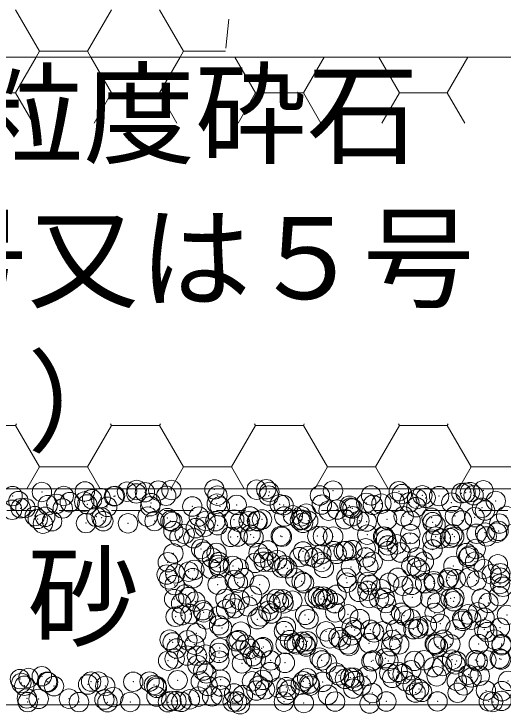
# Model space of a CAD drawing. Units: millimetres at full size; details may follow other scales. Extents: x 190759 to 276146, y -52712 to -16236.
# Drawn here: x 260484.5 to 260711.1, y -39988 to -39663.8 of the extents above; entities that cross this region are included whole.
import ezdxf
from ezdxf.enums import TextEntityAlignment as Align

# ---------------------------------------------------------------- set-up
doc = ezdxf.new("R2010")
doc.units = ezdxf.units.MM
doc.header["$LTSCALE"] = 18
doc.header["$PDMODE"] = 32
doc.header["$PDSIZE"] = 9
doc.linetypes.add('USER1', pattern=[1.35, 0.75, -0.6])
for name, color, linetype, lineweight in [('0_2', 7, 'Continuous', 5), ('本体', 2, 'Continuous', 13), ('ﾊｯﾁﾝｸﾞ', 7, 'Continuous', 5)]:
    doc.layers.add(name, color=color, linetype=linetype, lineweight=lineweight)
doc.styles.add('ＭＳ ゴシック', font='')
doc.styles.get('ＭＳ ゴシック').set_extended_font_data('MS Gothic')

msp = doc.modelspace()

# ---------------------------------------------------------------- linework, layer by layer
at = {"layer": '本体', "linetype": 'USER1', "lineweight": 9}
msp.add_line((260591.65, -39593.73), (260582.18, -39683.73), dxfattribs=at)
at = {"layer": '本体'}
msp.add_line((260288.63, -39683.73), (260744.63, -39683.73), dxfattribs=at)
at = {"layer": 'ﾊｯﾁﾝｸﾞ'}
for p, q in [((260496.37, -39681.07), (260485.26, -39661.82)), ((260518.59, -39681.07), (260529.71, -39661.82)), ((260563.04, -39681.07), (260551.93, -39661.82)), ((260494.83, -39683.73), (260496.37, -39681.07)), ((260496.37, -39681.07), (260518.59, -39681.07)), ((260520.13, -39683.73), (260518.59, -39681.07)), ((260561.51, -39683.73), (260563.04, -39681.07)), ((260563.04, -39681.07), (260582.46, -39681.07)), ((260485.26, -39700.32), (260494.83, -39683.73)), ((260494.83, -39683.73), (260494.83, -39683.73)), ((260529.71, -39700.32), (260520.13, -39683.73)), ((260520.13, -39683.73), (260520.13, -39683.73)), ((260551.93, -39700.32), (260561.51, -39683.73)), ((260561.51, -39683.73), (260561.51, -39683.73)), ((260596.38, -39700.32), (260586.81, -39683.73)), ((260618.61, -39700.32), (260628.18, -39683.73)), ((260663.06, -39700.32), (260653.48, -39683.74)), ((260685.28, -39700.32), (260694.86, -39683.74)), ((260463.03, -39700.32), (260485.26, -39700.32)), ((260493.33, -39714.3), (260485.26, -39700.32)), ((260521.63, -39714.3), (260529.71, -39700.32)), ((260529.71, -39700.32), (260551.93, -39700.32)), ((260560, -39714.3), (260551.93, -39700.32)), ((260588.31, -39714.3), (260596.38, -39700.32)), ((260596.38, -39700.32), (260618.61, -39700.32)), ((260626.68, -39714.3), (260618.61, -39700.32)), ((260654.98, -39714.3), (260663.06, -39700.32)), ((260663.06, -39700.32), (260685.28, -39700.32)), ((260693.35, -39714.3), (260685.28, -39700.32)), ((260463.03, -39854.3), (260485.26, -39854.3)), ((260485.26, -39854.3), (260485.68, -39853.56)), ((260496.37, -39873.55), (260485.26, -39854.3)), ((260518.59, -39873.55), (260529.71, -39854.3)), ((260529.71, -39854.3), (260529.28, -39853.56)), ((260529.71, -39854.3), (260551.93, -39854.3)), ((260551.93, -39854.3), (260552.36, -39853.56)), ((260563.04, -39873.55), (260551.93, -39854.3)), ((260585.27, -39873.55), (260596.38, -39854.3)), ((260596.38, -39854.3), (260595.95, -39853.56)), ((260596.38, -39854.3), (260618.61, -39854.3)), ((260618.61, -39854.3), (260619.03, -39853.56)), ((260629.72, -39873.55), (260618.61, -39854.3)), ((260651.94, -39873.55), (260663.06, -39854.3)), ((260663.06, -39854.3), (260662.63, -39853.56)), ((260663.06, -39854.3), (260685.28, -39854.3)), ((260685.28, -39854.3), (260685.71, -39853.56)), ((260696.39, -39873.55), (260685.28, -39854.3)), ((260490.49, -39883.73), (260496.37, -39873.55)), ((260496.37, -39873.55), (260518.59, -39873.55)), ((260524.47, -39883.73), (260518.59, -39873.55)), ((260557.17, -39883.73), (260563.04, -39873.55)), ((260563.04, -39873.55), (260585.27, -39873.55)), ((260591.15, -39883.73), (260585.27, -39873.55)), ((260623.84, -39883.73), (260629.72, -39873.55)), ((260629.72, -39873.55), (260651.94, -39873.55)), ((260657.82, -39883.73), (260651.94, -39873.55)), ((260690.52, -39883.73), (260696.39, -39873.55)), ((260696.39, -39873.55), (260718.62, -39873.55))]:
    msp.add_line(p, q, dxfattribs=at)
at = {"layer": 'ﾊｯﾁﾝｸﾞ', "linetype": 'USER1', "lineweight": 9}
msp.add_lwpolyline([(260754.63, -39673.73), (260980.63, -39673.73), (260980.63, -39893.73), (260052.38, -39893.73), (260052.56, -39673.73), (260278.63, -39673.73)], dxfattribs=at)
at = {"layer": 'ﾊｯﾁﾝｸﾞ', "lineweight": 20}
for points in [[(260970.63, -39683.74), (260970.63, -39883.73), (260062.63, -39883.73), (260062.63, -39683.73)], [(260062.63, -39883.73), (260970.63, -39883.73), (260970.63, -39983.73), (260062.63, -39983.73)]]:
    msp.add_lwpolyline(points, close=True, dxfattribs=at)
at = {"layer": 'ﾊｯﾁﾝｸﾞ'}
for p in [(260497.43, -39885.16), (260517.38, -39884.9), (260536.87, -39885), (260541.2, -39885.82), (260541.37, -39884.26), (260545.17, -39885.3), (260551.37, -39884.49), (260557.45, -39884.25), (260577.4, -39884), (260596.89, -39884.09), (260601.39, -39883.9), (260602.8, -39885.19), (260626.24, -39886.8), (260632.33, -39884.58), (260649.97, -39886.76), (260662.82, -39884.84), (260664.23, -39886.13), (260673.7, -39886.71), (260691.81, -39885.72), (260693.76, -39885.51), (260695.78, -39885.2), (260697.43, -39886.67), (260701.97, -39884.39), (260483.86, -39887.06), (260486.56, -39889.39), (260507.59, -39887.02), (260510.34, -39889.89), (260517.05, -39889.66), (260520.69, -39888.52), (260524.66, -39888), (260530.85, -39887.19), (260531.32, -39886.97), (260555.05, -39886.93), (260578.78, -39886.89), (260602.51, -39886.84), (260660.95, -39889.79), (260667.67, -39889.99), (260671.3, -39888.43), (260675.26, -39887.9), (260681.46, -39887.09), (260707.74, -39889.34), (260487.61, -39892.7), (260489.83, -39892.59), (260500.18, -39891.22), (260504.15, -39890.7), (260507.1, -39892.79), (260518.46, -39890.94), (260527.68, -39892.05), (260547.63, -39891.79), (260547.99, -39890.33), (260567.12, -39891.89), (260578.49, -39890.59), (260579.89, -39891.88), (260587.7, -39891.14), (260607.65, -39890.89), (260609.43, -39891.27), (260627.14, -39890.98), (260639.92, -39891.53), (260640.44, -39892.49), (260641.32, -39892.81), (260647.72, -39890.24), (260650.79, -39891.13), (260654.75, -39890.6), (260670.86, -39892.2), (260687.16, -39890.08), (260701.35, -39892.46), (260483.64, -39893.4), (260494.15, -39896.34), (260593.88, -39896.51), (260613.73, -39896), (260617.61, -39896.46), (260619.93, -39895.19), (260630.28, -39893.83), (260634.24, -39893.3), (260641.34, -39896.42), (260665.07, -39896.38), (260688.8, -39896.34), (260702.75, -39893.75), (260712.53, -39896.29), (260495.55, -39897.63), (260498.96, -39896.68), (260502.17, -39898.73), (260517.86, -39899.59), (260522.69, -39896.64), (260525.09, -39897.02), (260525.9, -39898.68), (260537.35, -39899.68), (260546.42, -39896.59), (260549.63, -39898.64), (260555.58, -39897.28), (260556.98, -39898.57), (260557.93, -39898.94), (260570.15, -39896.55), (260573.36, -39898.6), (260577.88, -39898.68), (260586.52, -39897.95), (260589.25, -39899.23), (260593.22, -39898.7), (260597.09, -39898.55), (260597.37, -39898.78), (260599.41, -39897.89), (260609.76, -39896.53), (260617.01, -39898.22), (260617.95, -39898.03), (260618.41, -39899.5), (260620.82, -39898.51), (260637.9, -39897.78), (260644.55, -39898.47), (260647.95, -39898.89), (260657.39, -39897.87), (260668.28, -39898.43), (260677.97, -39897.13), (260678.44, -39899.15), (260692.01, -39898.38), (260697.92, -39896.88), (260497.91, -39899.84), (260568.74, -39901.93), (260572.71, -39901.4), (260578.9, -39900.59), (260679.85, -39900.44), (260709.38, -39899.82), (260558.39, -39903.29), (260561.2, -39906.01), (260563.61, -39904.64), (260584.93, -39905.97), (260588.18, -39905.83), (260594.1, -39904.9), (260595.51, -39906.19), (260608.13, -39905.57), (260608.66, -39905.92), (260625.04, -39905.58), (260627.62, -39905.67), (260632.39, -39905.88), (260648.2, -39904.92), (260655.54, -39905.84), (260656.12, -39905.84), (260668.15, -39904.67), (260679.85, -39905.8), (260687.64, -39904.76), (260688.49, -39905.89), (260698.84, -39904.53), (260702.8, -39904.01), (260703.58, -39905.75), (260708.22, -39904.02), (260709, -39903.19), (260567.6, -39906.57), (260656.94, -39907.13), (260661.78, -39909.41), (260667.97, -39908.59), (260678.32, -39907.23), (260682.29, -39906.71), (260686.48, -39906.51), (260571.2, -39911.59), (260602.14, -39912.27), (260618.43, -39912.72), (260632.63, -39912.53), (260637.3, -39912.63), (260638.38, -39912.46), (260641.27, -39912.11), (260647.46, -39911.29), (260657.81, -39909.93), (260657.87, -39912.56), (260678.45, -39911.81), (260698.4, -39911.56), (260558.41, -39913.62), (260572.6, -39912.88), (260576.31, -39915.63), (260578.36, -39913.37), (260597.85, -39913.46), (260600.03, -39915.59), (260616.79, -39915.33), (260620.76, -39914.81), (260623.76, -39915.55), (260626.95, -39913.99), (260634.03, -39913.81), (260647.49, -39915.5), (260663.57, -39913.2), (260671.22, -39915.46), (260694.06, -39913.46), (260694.95, -39915.42), (260695.46, -39914.75), (260555.79, -39917.72), (260579.23, -39918.95), (260579.52, -39917.68), (260596.28, -39918.03), (260600.24, -39917.51), (260603.25, -39917.64), (260606.44, -39916.69), (260609.72, -39919.21), (260626.98, -39917.59), (260650.71, -39917.55), (260674.44, -39917.51), (260698.17, -39917.46), (260708.7, -39918.7), (260565.42, -39922.09), (260568.08, -39921.25), (260575.77, -39920.73), (260579.73, -39920.21), (260585.93, -39919.39), (260588.66, -39920.51), (260608.61, -39920.26), (260611.13, -39920.5), (260628.1, -39920.35), (260640.66, -39919.89), (260648.68, -39919.61), (260668.63, -39919.35), (260671.15, -39920.15), (260672.56, -39921.44), (260688.12, -39919.45), (260702.09, -39920.82), (260555.26, -39923.43), (260556.32, -39925.64), (260559.22, -39922.91), (260567.36, -39925.09), (260591.09, -39925.05), (260614.82, -39925.01), (260638.55, -39924.96), (260662.28, -39924.92), (260686.01, -39924.88), (260689.32, -39925.51), (260695.51, -39924.7), (260705.86, -39923.33), (260709.74, -39924.83), (260709.83, -39922.81), (260558.89, -39928.3), (260578.84, -39928.05), (260586.82, -39925.9), (260588.22, -39927.19), (260598.33, -39928.14), (260617.76, -39926.58), (260618.91, -39927.4), (260638.86, -39927.15), (260648.25, -39926.84), (260649.65, -39928.13), (260658.35, -39927.24), (260664.84, -39928.73), (260668.8, -39928.21), (260675, -39927.4), (260678.93, -39926.5), (260679.19, -39927.51), (260685.35, -39926.03), (260698.88, -39926.24), (260709.68, -39927.77), (260644.33, -39931.43), (260648.29, -39930.91), (260654.49, -39930.1), (260711.08, -39929.06), (260558.73, -39934.76), (260563.91, -39932.59), (260565.31, -39933.88), (260582.46, -39934.71), (260589.14, -39935.19), (260594.85, -39933.26), (260606.19, -39934.67), (260609.09, -39934.94), (260623.82, -39934.13), (260625.34, -39933.53), (260626.74, -39934.81), (260627.78, -39933.61), (260628.58, -39935.03), (260629.92, -39934.63), (260633.98, -39932.8), (260649.16, -39934.29), (260653.65, -39934.58), (260656.28, -39934.2), (260669.11, -39934.04), (260677.38, -39934.54), (260686.77, -39934.46), (260688.6, -39934.13), (260701.11, -39934.5), (260709.18, -39933.39), (260561.94, -39936.8), (260568.56, -39935.93), (260585.67, -39936.76), (260592.95, -39938.2), (260603.3, -39936.84), (260607.27, -39936.31), (260609.4, -39936.72), (260613.47, -39935.5), (260633.13, -39936.67), (260656.86, -39936.63), (260680.59, -39936.59), (260688.18, -39935.75), (260704.32, -39936.54), (260566.25, -39941.71), (260571.94, -39939.95), (260572.44, -39940.9), (260582.79, -39939.54), (260586.76, -39939.01), (260602.43, -39940.21), (260603.84, -39941.5), (260633.37, -39940.89), (260639.34, -39941.83), (260663.86, -39941.15), (260679.41, -39941.18), (260694.81, -39941.82), (260699.36, -39940.93), (260559.37, -39942.98), (260562.28, -39942.24), (260573.51, -39944.17), (260579.32, -39942.73), (260597.24, -39944.13), (260598.81, -39942.82), (260619.39, -39942.08), (260620.97, -39944.09), (260644.7, -39944.04), (260658.83, -39941.92), (260665.27, -39942.44), (260668.43, -39944), (260692.16, -39943.96), (260692.38, -39944.84), (260696.34, -39944.32), (260702.54, -39943.5), (260712.89, -39942.14), (260579.53, -39946.9), (260580.93, -39948.19), (260610.47, -39947.58), (260640.96, -39947.84), (260671.86, -39947.54), (260675.83, -39947.02), (260682.03, -39946.2), (260709.66, -39948.07), (260569.04, -39950.62), (260589.62, -39949.87), (260609.57, -39949.62), (260629.06, -39949.71), (260641, -39951.6), (260642.36, -39949.12), (260649.64, -39948.97), (260651.35, -39950.24), (260655.32, -39949.72), (260661.51, -39948.9), (260669.59, -39948.72), (260671.9, -39948.51), (260689.08, -39948.81), (260702.39, -39948.77), (260703.79, -39950.06), (260556.62, -39953.59), (260558.02, -39954.88), (260564.88, -39953.84), (260587.56, -39954.26), (260588.61, -39953.79), (260612.34, -39953.75), (260618.05, -39954.53), (260620.49, -39954.3), (260630.84, -39952.94), (260634.81, -39952.42), (260636.07, -39953.71), (260659.8, -39953.67), (260683.53, -39953.62), (260707.26, -39953.58), (260559.85, -39957.67), (260568.1, -39955.88), (260579.8, -39957.41), (260591.83, -39955.84), (260593.78, -39957.82), (260599.29, -39957.51), (260599.98, -39957), (260610.33, -39955.64), (260614.3, -39955.12), (260615.56, -39955.8), (260619.46, -39955.81), (260619.87, -39956.76), (260639.29, -39955.76), (260639.82, -39956.51), (260648.99, -39955.2), (260659.31, -39956.6), (260663.02, -39955.71), (260679.48, -39955.46), (260679.89, -39955.86), (260680.89, -39956.75), (260686.75, -39955.67), (260699.84, -39955.61), (260710.42, -39956.14), (260710.48, -39955.63), (260564.65, -39960.95), (260569.31, -39961.04), (260573.27, -39960.52), (260579.47, -39959.7), (260589.82, -39958.34), (260595.14, -39961.21), (260555.94, -39963.3), (260558.96, -39962.4), (260579.66, -39963.25), (260590.1, -39964.56), (260596.55, -39962.5), (260603.39, -39963.21), (260610.05, -39964.3), (260626.09, -39961.89), (260627.12, -39963.17), (260629.54, -39964.4), (260650.12, -39963.65), (260650.85, -39963.13), (260656.58, -39962.15), (260657.98, -39963.44), (260670.07, -39963.4), (260674.58, -39963.08), (260687.52, -39962.82), (260689.56, -39963.49), (260698.31, -39963.04), (260699.4, -39963.64), (260703.37, -39963.12), (260709.56, -39962.3), (260710.14, -39962.75), (260569.52, -39965.3), (260668.54, -39967.71), (260678.89, -39966.34), (260682.86, -39965.82), (260689.05, -39965.01), (260497.42, -39970.5), (260572.24, -39967.9), (260573.64, -39969.19), (260603.18, -39968.58), (260633.67, -39968.84), (260635.07, -39970.12), (260648.03, -39970.41), (260658.38, -39969.04), (260662.34, -39968.52), (260664.61, -39969.51), (260680.37, -39970.54), (260695.1, -39969.77), (260696.51, -39971.06), (260700.32, -39970.29), (260487.26, -39971.84), (260487.9, -39973.65), (260491.23, -39971.32), (260499.85, -39973.05), (260500.31, -39973.25), (260518.84, -39974.33), (260520.26, -39973), (260523.58, -39973.01), (260539.75, -39973.09), (260547.31, -39972.96), (260560.33, -39972.35), (260571.04, -39972.92), (260580.28, -39972.09), (260594.77, -39972.88), (260599.77, -39972.19), (260618.5, -39972.83), (260620.35, -39971.45), (260621.32, -39973.92), (260627.52, -39973.11), (260637.87, -39971.74), (260640.3, -39971.19), (260641.83, -39971.22), (260642.23, -39972.79), (260659.79, -39971.29), (260665.96, -39972.75), (260689.69, -39972.7), (260713.42, -39972.66), (260489.3, -39974.94), (260503.06, -39975.1), (260526.79, -39975.05), (260549.33, -39974.59), (260550.52, -39975.01), (260550.74, -39975.88), (260574.25, -39974.97), (260580.27, -39975.26), (260596.84, -39977.14), (260597.98, -39974.92), (260600.81, -39976.62), (260607.01, -39975.81), (260610.76, -39975.52), (260612.17, -39976.81), (260617.36, -39974.44), (260621.71, -39974.88), (260641.7, -39976.2), (260645.44, -39974.84), (260669.17, -39974.79), (260672.19, -39976.46), (260692.9, -39974.75), (260703.14, -39977.13), (260710.62, -39977.43), (260490.49, -39980.79), (260530.56, -39980.14), (260550.51, -39979.89), (260570, -39979.98), (260576.33, -39979.84), (260580.3, -39979.32), (260586.49, -39978.51), (260590.58, -39979.24), (260610.53, -39978.98), (260630.02, -39979.08), (260650.6, -39978.34), (260670.55, -39978.08), (260673.6, -39977.75), (260690.04, -39978.18), (260490.9, -39982.51), (260495.93, -39981.02), (260509.98, -39980.88), (260514.63, -39982.47), (260526.42, -39981.28), (260527.83, -39982.56), (260538.36, -39982.42), (260555.82, -39982.55), (260557.37, -39981.95), (260559.79, -39982.02), (260562.09, -39982.38), (260565.98, -39981.21), (260585.82, -39982.34), (260587.86, -39982.21), (260589.26, -39983.5), (260609.55, -39982.29), (260618.8, -39982.89), (260633.28, -39982.25), (260649.29, -39983.15), (260657.01, -39982.21), (260680.74, -39982.16), (260704.47, -39982.12), (260706.43, -39982.45), (260710.39, -39981.92)]:
    msp.add_point(p, dxfattribs=at)

# ---------------------------------------------------------------- texts
at = {"layer": '0_2', "style": 'ＭＳ ゴシック'}
for s, p in [('\u3000単粒度砕石', (260361.23, -39691.16)), ('（４号又は５号', (260335.33, -39757.83)), ('）', (260490.73, -39824.49))]:
    msp.add_text(s, height=37.98, dxfattribs=at).set_placement(p, align=Align.TOP_LEFT)
msp.add_text('砂', height=37.98, dxfattribs=at).set_placement((260516.63, -39933.73), align=Align.MIDDLE_CENTER)

doc.saveas('drawing.dxf')
